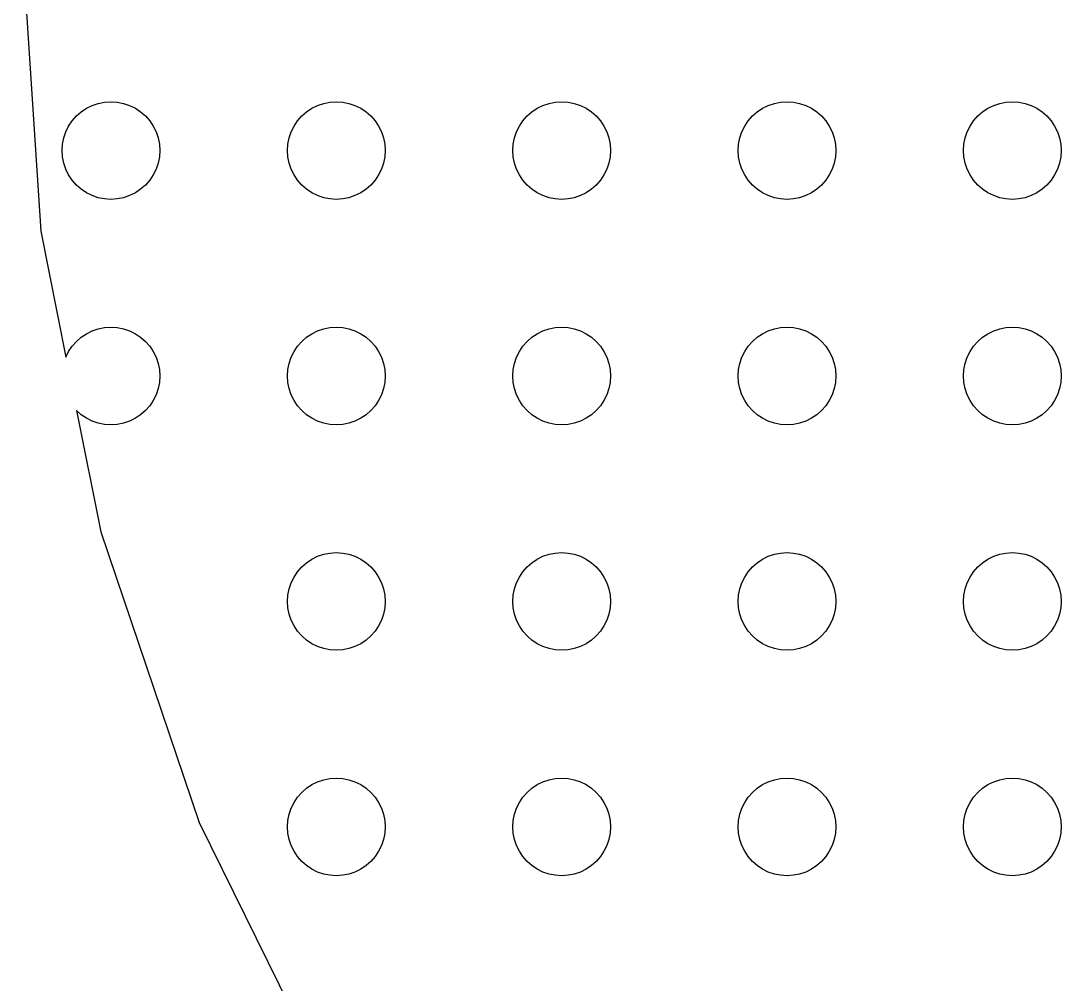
# Model space of a CAD drawing. Header units: metres. Extents: x -156 to 156, y -156 to 156.
# Drawn here: x -156 to -86.8, y -70.5 to -6.4 of the extents above; entities that cross this region are included whole.
import ezdxf

# ---------------------------------------------------------------- set-up
doc = ezdxf.new("R2010")
doc.units = ezdxf.units.M

msp = doc.modelspace()

# ---------------------------------------------------------------- linework, layer by layer
for p, q in [((-156, 0), (-154.665, -20.3621)), ((-150.424, -11.7778), (-150, -11.75)), ((-150, -11.75), (-149.576, -11.7778)), ((-135.424, -11.7778), (-135, -11.75)), ((-135, -11.75), (-134.576, -11.7778)), ((-120.424, -11.7778), (-120, -11.75)), ((-120, -11.75), (-119.576, -11.7778)), ((-105.424, -11.7778), (-105, -11.75)), ((-105, -11.75), (-104.576, -11.7778)), ((-90.4242, -11.7778), (-90, -11.75)), ((-90, -11.75), (-89.5758, -11.7778)), ((-152.298, -12.7019), (-151.978, -12.4216)), ((-151.978, -12.4216), (-151.625, -12.1854)), ((-151.625, -12.1854), (-151.244, -11.9974)), ((-151.244, -11.9974), (-150.841, -11.8607)), ((-150.841, -11.8607), (-150.424, -11.7778)), ((-149.576, -11.7778), (-149.159, -11.8607)), ((-149.159, -11.8607), (-148.756, -11.9974)), ((-148.756, -11.9974), (-148.375, -12.1854)), ((-148.375, -12.1854), (-148.022, -12.4216)), ((-148.022, -12.4216), (-147.702, -12.7019)), ((-137.298, -12.7019), (-136.978, -12.4216)), ((-136.978, -12.4216), (-136.625, -12.1854)), ((-136.625, -12.1854), (-136.244, -11.9974)), ((-136.244, -11.9974), (-135.841, -11.8607)), ((-135.841, -11.8607), (-135.424, -11.7778)), ((-134.576, -11.7778), (-134.159, -11.8607)), ((-134.159, -11.8607), (-133.756, -11.9974)), ((-133.756, -11.9974), (-133.375, -12.1854)), ((-133.375, -12.1854), (-133.022, -12.4216)), ((-133.022, -12.4216), (-132.702, -12.7019)), ((-122.298, -12.7019), (-121.978, -12.4216)), ((-121.978, -12.4216), (-121.625, -12.1854)), ((-121.625, -12.1854), (-121.244, -11.9974)), ((-121.244, -11.9974), (-120.841, -11.8607)), ((-120.841, -11.8607), (-120.424, -11.7778)), ((-119.576, -11.7778), (-119.159, -11.8607)), ((-119.159, -11.8607), (-118.756, -11.9974)), ((-118.756, -11.9974), (-118.375, -12.1854)), ((-118.375, -12.1854), (-118.022, -12.4216)), ((-118.022, -12.4216), (-117.702, -12.7019)), ((-107.298, -12.7019), (-106.978, -12.4216)), ((-106.978, -12.4216), (-106.625, -12.1854)), ((-106.625, -12.1854), (-106.244, -11.9974)), ((-106.244, -11.9974), (-105.841, -11.8607)), ((-105.841, -11.8607), (-105.424, -11.7778)), ((-104.576, -11.7778), (-104.159, -11.8607)), ((-104.159, -11.8607), (-103.756, -11.9974)), ((-103.756, -11.9974), (-103.375, -12.1854)), ((-103.375, -12.1854), (-103.022, -12.4216)), ((-103.022, -12.4216), (-102.702, -12.7019)), ((-92.2981, -12.7019), (-91.9785, -12.4216)), ((-91.9785, -12.4216), (-91.625, -12.1854)), ((-91.625, -12.1854), (-91.2437, -11.9974)), ((-91.2437, -11.9974), (-90.8412, -11.8607)), ((-90.8412, -11.8607), (-90.4242, -11.7778)), ((-89.5758, -11.7778), (-89.1588, -11.8607)), ((-89.1588, -11.8607), (-88.7563, -11.9974)), ((-88.7563, -11.9974), (-88.375, -12.1854)), ((-88.375, -12.1854), (-88.0215, -12.4216)), ((-88.0215, -12.4216), (-87.7019, -12.7019)), ((-152.815, -13.375), (-152.578, -13.0215)), ((-152.578, -13.0215), (-152.298, -12.7019)), ((-147.702, -12.7019), (-147.422, -13.0215)), ((-147.422, -13.0215), (-147.185, -13.375)), ((-137.815, -13.375), (-137.578, -13.0215)), ((-137.578, -13.0215), (-137.298, -12.7019)), ((-132.702, -12.7019), (-132.422, -13.0215)), ((-132.422, -13.0215), (-132.185, -13.375)), ((-122.815, -13.375), (-122.578, -13.0215)), ((-122.578, -13.0215), (-122.298, -12.7019)), ((-117.702, -12.7019), (-117.422, -13.0215)), ((-117.422, -13.0215), (-117.185, -13.375)), ((-107.815, -13.375), (-107.578, -13.0215)), ((-107.578, -13.0215), (-107.298, -12.7019)), ((-102.702, -12.7019), (-102.422, -13.0215)), ((-102.422, -13.0215), (-102.185, -13.375)), ((-92.8146, -13.375), (-92.5784, -13.0215)), ((-92.5784, -13.0215), (-92.2981, -12.7019)), ((-87.7019, -12.7019), (-87.4216, -13.0215)), ((-87.4216, -13.0215), (-87.1854, -13.375)), ((-153.139, -14.1588), (-153.003, -13.7563)), ((-153.003, -13.7563), (-152.815, -13.375)), ((-147.185, -13.375), (-146.997, -13.7563)), ((-146.997, -13.7563), (-146.861, -14.1588)), ((-138.139, -14.1588), (-138.003, -13.7563)), ((-138.003, -13.7563), (-137.815, -13.375)), ((-132.185, -13.375), (-131.997, -13.7563)), ((-131.997, -13.7563), (-131.861, -14.1588)), ((-123.139, -14.1588), (-123.003, -13.7563)), ((-123.003, -13.7563), (-122.815, -13.375)), ((-117.185, -13.375), (-116.997, -13.7563)), ((-116.997, -13.7563), (-116.861, -14.1588)), ((-108.139, -14.1588), (-108.003, -13.7563)), ((-108.003, -13.7563), (-107.815, -13.375)), ((-102.185, -13.375), (-101.997, -13.7563)), ((-101.997, -13.7563), (-101.861, -14.1588)), ((-93.1393, -14.1588), (-93.0026, -13.7563)), ((-93.0026, -13.7563), (-92.8146, -13.375)), ((-87.1854, -13.375), (-86.9974, -13.7563)), ((-86.9974, -13.7563), (-86.8607, -14.1588)), ((-153.222, -14.5758), (-153.139, -14.1588)), ((-146.861, -14.1588), (-146.778, -14.5758)), ((-138.222, -14.5758), (-138.139, -14.1588)), ((-131.861, -14.1588), (-131.778, -14.5758)), ((-123.222, -14.5758), (-123.139, -14.1588)), ((-116.861, -14.1588), (-116.778, -14.5758)), ((-108.222, -14.5758), (-108.139, -14.1588)), ((-101.861, -14.1588), (-101.778, -14.5758)), ((-93.2222, -14.5758), (-93.1393, -14.1588)), ((-86.8607, -14.1588), (-86.7778, -14.5758)), ((-153.25, -15), (-153.222, -14.5758)), ((-153.222, -15.4242), (-153.25, -15)), ((-146.778, -14.5758), (-146.75, -15)), ((-146.75, -15), (-146.778, -15.4242)), ((-138.25, -15), (-138.222, -14.5758)), ((-138.222, -15.4242), (-138.25, -15)), ((-131.778, -14.5758), (-131.75, -15)), ((-131.75, -15), (-131.778, -15.4242)), ((-123.25, -15), (-123.222, -14.5758)), ((-123.222, -15.4242), (-123.25, -15)), ((-116.778, -14.5758), (-116.75, -15)), ((-116.75, -15), (-116.778, -15.4242)), ((-108.25, -15), (-108.222, -14.5758)), ((-108.222, -15.4242), (-108.25, -15)), ((-101.778, -14.5758), (-101.75, -15)), ((-101.75, -15), (-101.778, -15.4242)), ((-93.25, -15), (-93.2222, -14.5758)), ((-93.2222, -15.4242), (-93.25, -15)), ((-86.7778, -14.5758), (-86.75, -15)), ((-86.75, -15), (-86.7778, -15.4242)), ((-153.139, -15.8412), (-153.222, -15.4242)), ((-153.003, -16.2437), (-153.139, -15.8412)), ((-146.861, -15.8412), (-146.997, -16.2437)), ((-146.778, -15.4242), (-146.861, -15.8412)), ((-138.139, -15.8412), (-138.222, -15.4242)), ((-138.003, -16.2437), (-138.139, -15.8412)), ((-131.861, -15.8412), (-131.997, -16.2437)), ((-131.778, -15.4242), (-131.861, -15.8412)), ((-123.139, -15.8412), (-123.222, -15.4242)), ((-123.003, -16.2437), (-123.139, -15.8412)), ((-116.861, -15.8412), (-116.997, -16.2437)), ((-116.778, -15.4242), (-116.861, -15.8412)), ((-108.139, -15.8412), (-108.222, -15.4242)), ((-108.003, -16.2437), (-108.139, -15.8412)), ((-101.861, -15.8412), (-101.997, -16.2437)), ((-101.778, -15.4242), (-101.861, -15.8412)), ((-93.1393, -15.8412), (-93.2222, -15.4242)), ((-93.0026, -16.2437), (-93.1393, -15.8412)), ((-86.8607, -15.8412), (-86.9974, -16.2437)), ((-86.7778, -15.4242), (-86.8607, -15.8412)), ((-152.815, -16.625), (-153.003, -16.2437)), ((-146.997, -16.2437), (-147.185, -16.625)), ((-137.815, -16.625), (-138.003, -16.2437)), ((-131.997, -16.2437), (-132.185, -16.625)), ((-122.815, -16.625), (-123.003, -16.2437)), ((-116.997, -16.2437), (-117.185, -16.625)), ((-107.815, -16.625), (-108.003, -16.2437)), ((-101.997, -16.2437), (-102.185, -16.625)), ((-92.8146, -16.625), (-93.0026, -16.2437)), ((-86.9974, -16.2437), (-87.1854, -16.625)), ((-152.578, -16.9785), (-152.815, -16.625)), ((-152.298, -17.2981), (-152.578, -16.9785)), ((-151.978, -17.5784), (-152.298, -17.2981)), ((-147.702, -17.2981), (-148.022, -17.5784)), ((-147.422, -16.9785), (-147.702, -17.2981)), ((-147.185, -16.625), (-147.422, -16.9785)), ((-137.578, -16.9785), (-137.815, -16.625)), ((-137.298, -17.2981), (-137.578, -16.9785)), ((-136.978, -17.5784), (-137.298, -17.2981)), ((-132.702, -17.2981), (-133.022, -17.5784)), ((-132.422, -16.9785), (-132.702, -17.2981)), ((-132.185, -16.625), (-132.422, -16.9785)), ((-122.578, -16.9785), (-122.815, -16.625)), ((-122.298, -17.2981), (-122.578, -16.9785)), ((-121.978, -17.5784), (-122.298, -17.2981)), ((-117.702, -17.2981), (-118.022, -17.5784)), ((-117.422, -16.9785), (-117.702, -17.2981)), ((-117.185, -16.625), (-117.422, -16.9785)), ((-107.578, -16.9785), (-107.815, -16.625)), ((-107.298, -17.2981), (-107.578, -16.9785)), ((-106.978, -17.5784), (-107.298, -17.2981)), ((-102.702, -17.2981), (-103.022, -17.5784)), ((-102.422, -16.9785), (-102.702, -17.2981)), ((-102.185, -16.625), (-102.422, -16.9785)), ((-92.5784, -16.9785), (-92.8146, -16.625)), ((-92.2981, -17.2981), (-92.5784, -16.9785)), ((-91.9785, -17.5784), (-92.2981, -17.2981)), ((-87.7019, -17.2981), (-88.0215, -17.5784)), ((-87.4216, -16.9785), (-87.7019, -17.2981)), ((-87.1854, -16.625), (-87.4216, -16.9785)), ((-151.625, -17.8146), (-151.978, -17.5784)), ((-151.244, -18.0026), (-151.625, -17.8146)), ((-150.841, -18.1393), (-151.244, -18.0026)), ((-148.756, -18.0026), (-149.159, -18.1393)), ((-148.375, -17.8146), (-148.756, -18.0026)), ((-148.022, -17.5784), (-148.375, -17.8146)), ((-136.625, -17.8146), (-136.978, -17.5784)), ((-136.244, -18.0026), (-136.625, -17.8146)), ((-135.841, -18.1393), (-136.244, -18.0026)), ((-133.756, -18.0026), (-134.159, -18.1393)), ((-133.375, -17.8146), (-133.756, -18.0026)), ((-133.022, -17.5784), (-133.375, -17.8146)), ((-121.625, -17.8146), (-121.978, -17.5784)), ((-121.244, -18.0026), (-121.625, -17.8146)), ((-120.841, -18.1393), (-121.244, -18.0026)), ((-118.756, -18.0026), (-119.159, -18.1393)), ((-118.375, -17.8146), (-118.756, -18.0026)), ((-118.022, -17.5784), (-118.375, -17.8146)), ((-106.625, -17.8146), (-106.978, -17.5784)), ((-106.244, -18.0026), (-106.625, -17.8146)), ((-105.841, -18.1393), (-106.244, -18.0026)), ((-103.756, -18.0026), (-104.159, -18.1393)), ((-103.375, -17.8146), (-103.756, -18.0026)), ((-103.022, -17.5784), (-103.375, -17.8146)), ((-91.625, -17.8146), (-91.9785, -17.5784)), ((-91.2437, -18.0026), (-91.625, -17.8146)), ((-90.8412, -18.1393), (-91.2437, -18.0026)), ((-88.7563, -18.0026), (-89.1588, -18.1393)), ((-88.375, -17.8146), (-88.7563, -18.0026)), ((-88.0215, -17.5784), (-88.375, -17.8146)), ((-150.424, -18.2222), (-150.841, -18.1393)), ((-150, -18.25), (-150.424, -18.2222)), ((-149.576, -18.2222), (-150, -18.25)), ((-149.159, -18.1393), (-149.576, -18.2222)), ((-135.424, -18.2222), (-135.841, -18.1393)), ((-135, -18.25), (-135.424, -18.2222)), ((-134.576, -18.2222), (-135, -18.25)), ((-134.159, -18.1393), (-134.576, -18.2222)), ((-120.424, -18.2222), (-120.841, -18.1393)), ((-120, -18.25), (-120.424, -18.2222)), ((-119.576, -18.2222), (-120, -18.25)), ((-119.159, -18.1393), (-119.576, -18.2222)), ((-105.424, -18.2222), (-105.841, -18.1393)), ((-105, -18.25), (-105.424, -18.2222)), ((-104.576, -18.2222), (-105, -18.25)), ((-104.159, -18.1393), (-104.576, -18.2222)), ((-90.4242, -18.2222), (-90.8412, -18.1393)), ((-90, -18.25), (-90.4242, -18.2222)), ((-89.5758, -18.2222), (-90, -18.25)), ((-89.1588, -18.1393), (-89.5758, -18.2222)), ((-154.665, -20.3621), (-152.998, -28.7463)), ((-151.625, -27.1854), (-151.244, -26.9974)), ((-151.244, -26.9974), (-150.841, -26.8607)), ((-150.841, -26.8607), (-150.424, -26.7778)), ((-150.424, -26.7778), (-150, -26.75)), ((-150, -26.75), (-149.576, -26.7778)), ((-149.576, -26.7778), (-149.159, -26.8607)), ((-149.159, -26.8607), (-148.756, -26.9974)), ((-148.756, -26.9974), (-148.375, -27.1854)), ((-136.625, -27.1854), (-136.244, -26.9974)), ((-136.244, -26.9974), (-135.841, -26.8607)), ((-135.841, -26.8607), (-135.424, -26.7778)), ((-135.424, -26.7778), (-135, -26.75)), ((-135, -26.75), (-134.576, -26.7778)), ((-134.576, -26.7778), (-134.159, -26.8607)), ((-134.159, -26.8607), (-133.756, -26.9974)), ((-133.756, -26.9974), (-133.375, -27.1854)), ((-121.625, -27.1854), (-121.244, -26.9974)), ((-121.244, -26.9974), (-120.841, -26.8607)), ((-120.841, -26.8607), (-120.424, -26.7778)), ((-120.424, -26.7778), (-120, -26.75)), ((-120, -26.75), (-119.576, -26.7778)), ((-119.576, -26.7778), (-119.159, -26.8607)), ((-119.159, -26.8607), (-118.756, -26.9974)), ((-118.756, -26.9974), (-118.375, -27.1854)), ((-106.625, -27.1854), (-106.244, -26.9974)), ((-106.244, -26.9974), (-105.841, -26.8607)), ((-105.841, -26.8607), (-105.424, -26.7778)), ((-105.424, -26.7778), (-105, -26.75)), ((-105, -26.75), (-104.576, -26.7778)), ((-104.576, -26.7778), (-104.159, -26.8607)), ((-104.159, -26.8607), (-103.756, -26.9974)), ((-103.756, -26.9974), (-103.375, -27.1854)), ((-91.625, -27.1854), (-91.2437, -26.9974)), ((-91.2437, -26.9974), (-90.8412, -26.8607)), ((-90.8412, -26.8607), (-90.4242, -26.7778)), ((-90.4242, -26.7778), (-90, -26.75)), ((-90, -26.75), (-89.5758, -26.7778)), ((-89.5758, -26.7778), (-89.1588, -26.8607)), ((-89.1588, -26.8607), (-88.7563, -26.9974)), ((-88.7563, -26.9974), (-88.375, -27.1854)), ((-152.298, -27.7019), (-151.978, -27.4216)), ((-151.978, -27.4216), (-151.625, -27.1854)), ((-148.375, -27.1854), (-148.022, -27.4216)), ((-148.022, -27.4216), (-147.702, -27.7019)), ((-137.298, -27.7019), (-136.978, -27.4216)), ((-136.978, -27.4216), (-136.625, -27.1854)), ((-133.375, -27.1854), (-133.022, -27.4216)), ((-133.022, -27.4216), (-132.702, -27.7019)), ((-122.298, -27.7019), (-121.978, -27.4216)), ((-121.978, -27.4216), (-121.625, -27.1854)), ((-118.375, -27.1854), (-118.022, -27.4216)), ((-118.022, -27.4216), (-117.702, -27.7019)), ((-107.298, -27.7019), (-106.978, -27.4216)), ((-106.978, -27.4216), (-106.625, -27.1854)), ((-103.375, -27.1854), (-103.022, -27.4216)), ((-103.022, -27.4216), (-102.702, -27.7019)), ((-92.2981, -27.7019), (-91.9785, -27.4216)), ((-91.9785, -27.4216), (-91.625, -27.1854)), ((-88.375, -27.1854), (-88.0215, -27.4216)), ((-88.0215, -27.4216), (-87.7019, -27.7019)), ((-152.998, -28.7463), (-152.815, -28.375)), ((-152.815, -28.375), (-152.578, -28.0215)), ((-152.578, -28.0215), (-152.298, -27.7019)), ((-147.702, -27.7019), (-147.422, -28.0215)), ((-147.422, -28.0215), (-147.185, -28.375)), ((-147.185, -28.375), (-146.997, -28.7563)), ((-138.003, -28.7563), (-137.815, -28.375)), ((-137.815, -28.375), (-137.578, -28.0215)), ((-137.578, -28.0215), (-137.298, -27.7019)), ((-132.702, -27.7019), (-132.422, -28.0215)), ((-132.422, -28.0215), (-132.185, -28.375)), ((-132.185, -28.375), (-131.997, -28.7563)), ((-123.003, -28.7563), (-122.815, -28.375)), ((-122.815, -28.375), (-122.578, -28.0215)), ((-122.578, -28.0215), (-122.298, -27.7019)), ((-117.702, -27.7019), (-117.422, -28.0215)), ((-117.422, -28.0215), (-117.185, -28.375)), ((-117.185, -28.375), (-116.997, -28.7563)), ((-108.003, -28.7563), (-107.815, -28.375)), ((-107.815, -28.375), (-107.578, -28.0215)), ((-107.578, -28.0215), (-107.298, -27.7019)), ((-102.702, -27.7019), (-102.422, -28.0215)), ((-102.422, -28.0215), (-102.185, -28.375)), ((-102.185, -28.375), (-101.997, -28.7563)), ((-93.0026, -28.7563), (-92.8146, -28.375)), ((-92.8146, -28.375), (-92.5784, -28.0215)), ((-92.5784, -28.0215), (-92.2981, -27.7019)), ((-87.7019, -27.7019), (-87.4216, -28.0215)), ((-87.4216, -28.0215), (-87.1854, -28.375)), ((-87.1854, -28.375), (-86.9974, -28.7563)), ((-146.997, -28.7563), (-146.861, -29.1588)), ((-138.139, -29.1588), (-138.003, -28.7563)), ((-131.997, -28.7563), (-131.861, -29.1588)), ((-123.139, -29.1588), (-123.003, -28.7563)), ((-116.997, -28.7563), (-116.861, -29.1588)), ((-108.139, -29.1588), (-108.003, -28.7563)), ((-101.997, -28.7563), (-101.861, -29.1588)), ((-93.1393, -29.1588), (-93.0026, -28.7563)), ((-86.9974, -28.7563), (-86.8607, -29.1588)), ((-146.861, -29.1588), (-146.778, -29.5758)), ((-146.778, -29.5758), (-146.75, -30)), ((-138.25, -30), (-138.222, -29.5758)), ((-138.222, -29.5758), (-138.139, -29.1588)), ((-131.861, -29.1588), (-131.778, -29.5758)), ((-131.778, -29.5758), (-131.75, -30)), ((-123.25, -30), (-123.222, -29.5758)), ((-123.222, -29.5758), (-123.139, -29.1588)), ((-116.861, -29.1588), (-116.778, -29.5758)), ((-116.778, -29.5758), (-116.75, -30)), ((-108.25, -30), (-108.222, -29.5758)), ((-108.222, -29.5758), (-108.139, -29.1588)), ((-101.861, -29.1588), (-101.778, -29.5758)), ((-101.778, -29.5758), (-101.75, -30)), ((-93.25, -30), (-93.2222, -29.5758)), ((-93.2222, -29.5758), (-93.1393, -29.1588)), ((-86.8607, -29.1588), (-86.7778, -29.5758)), ((-86.7778, -29.5758), (-86.75, -30)), ((-146.778, -30.4242), (-146.861, -30.8412)), ((-146.75, -30), (-146.778, -30.4242)), ((-138.222, -30.4242), (-138.25, -30)), ((-138.139, -30.8412), (-138.222, -30.4242)), ((-131.778, -30.4242), (-131.861, -30.8412)), ((-131.75, -30), (-131.778, -30.4242)), ((-123.222, -30.4242), (-123.25, -30)), ((-123.139, -30.8412), (-123.222, -30.4242)), ((-116.778, -30.4242), (-116.861, -30.8412)), ((-116.75, -30), (-116.778, -30.4242)), ((-108.222, -30.4242), (-108.25, -30)), ((-108.139, -30.8412), (-108.222, -30.4242)), ((-101.778, -30.4242), (-101.861, -30.8412)), ((-101.75, -30), (-101.778, -30.4242)), ((-93.2222, -30.4242), (-93.25, -30)), ((-93.1393, -30.8412), (-93.2222, -30.4242)), ((-86.7778, -30.4242), (-86.8607, -30.8412)), ((-86.75, -30), (-86.7778, -30.4242)), ((-146.861, -30.8412), (-146.997, -31.2437)), ((-138.003, -31.2437), (-138.139, -30.8412)), ((-131.861, -30.8412), (-131.997, -31.2437)), ((-123.003, -31.2437), (-123.139, -30.8412)), ((-116.861, -30.8412), (-116.997, -31.2437)), ((-108.003, -31.2437), (-108.139, -30.8412)), ((-101.861, -30.8412), (-101.997, -31.2437)), ((-93.0026, -31.2437), (-93.1393, -30.8412)), ((-86.8607, -30.8412), (-86.9974, -31.2437)), ((-147.185, -31.625), (-147.422, -31.9785)), ((-146.997, -31.2437), (-147.185, -31.625)), ((-137.815, -31.625), (-138.003, -31.2437)), ((-137.578, -31.9785), (-137.815, -31.625)), ((-132.185, -31.625), (-132.422, -31.9785)), ((-131.997, -31.2437), (-132.185, -31.625)), ((-122.815, -31.625), (-123.003, -31.2437)), ((-122.578, -31.9785), (-122.815, -31.625)), ((-117.185, -31.625), (-117.422, -31.9785)), ((-116.997, -31.2437), (-117.185, -31.625)), ((-107.815, -31.625), (-108.003, -31.2437)), ((-107.578, -31.9785), (-107.815, -31.625)), ((-102.185, -31.625), (-102.422, -31.9785)), ((-101.997, -31.2437), (-102.185, -31.625)), ((-92.8146, -31.625), (-93.0026, -31.2437)), ((-92.5784, -31.9785), (-92.8146, -31.625)), ((-87.1854, -31.625), (-87.4216, -31.9785)), ((-86.9974, -31.2437), (-87.1854, -31.625)), ((-151.978, -32.5784), (-152.29, -32.3054)), ((-152.29, -32.3054), (-150.684, -40.3758)), ((-147.702, -32.2981), (-148.022, -32.5784)), ((-147.422, -31.9785), (-147.702, -32.2981)), ((-137.298, -32.2981), (-137.578, -31.9785)), ((-136.978, -32.5784), (-137.298, -32.2981)), ((-132.702, -32.2981), (-133.022, -32.5784)), ((-132.422, -31.9785), (-132.702, -32.2981)), ((-122.298, -32.2981), (-122.578, -31.9785)), ((-121.978, -32.5784), (-122.298, -32.2981)), ((-117.702, -32.2981), (-118.022, -32.5784)), ((-117.422, -31.9785), (-117.702, -32.2981)), ((-107.298, -32.2981), (-107.578, -31.9785)), ((-106.978, -32.5784), (-107.298, -32.2981)), ((-102.702, -32.2981), (-103.022, -32.5784)), ((-102.422, -31.9785), (-102.702, -32.2981)), ((-92.2981, -32.2981), (-92.5784, -31.9785)), ((-91.9785, -32.5784), (-92.2981, -32.2981)), ((-87.7019, -32.2981), (-88.0215, -32.5784)), ((-87.4216, -31.9785), (-87.7019, -32.2981)), ((-151.625, -32.8146), (-151.978, -32.5784)), ((-151.244, -33.0026), (-151.625, -32.8146)), ((-150.841, -33.1393), (-151.244, -33.0026)), ((-150.424, -33.2222), (-150.841, -33.1393)), ((-150, -33.25), (-150.424, -33.2222)), ((-149.576, -33.2222), (-150, -33.25)), ((-149.159, -33.1393), (-149.576, -33.2222)), ((-148.756, -33.0026), (-149.159, -33.1393)), ((-148.375, -32.8146), (-148.756, -33.0026)), ((-148.022, -32.5784), (-148.375, -32.8146)), ((-136.625, -32.8146), (-136.978, -32.5784)), ((-136.244, -33.0026), (-136.625, -32.8146)), ((-135.841, -33.1393), (-136.244, -33.0026)), ((-135.424, -33.2222), (-135.841, -33.1393)), ((-135, -33.25), (-135.424, -33.2222)), ((-134.576, -33.2222), (-135, -33.25)), ((-134.159, -33.1393), (-134.576, -33.2222)), ((-133.756, -33.0026), (-134.159, -33.1393)), ((-133.375, -32.8146), (-133.756, -33.0026)), ((-133.022, -32.5784), (-133.375, -32.8146)), ((-121.625, -32.8146), (-121.978, -32.5784)), ((-121.244, -33.0026), (-121.625, -32.8146)), ((-120.841, -33.1393), (-121.244, -33.0026)), ((-120.424, -33.2222), (-120.841, -33.1393)), ((-120, -33.25), (-120.424, -33.2222)), ((-119.576, -33.2222), (-120, -33.25)), ((-119.159, -33.1393), (-119.576, -33.2222)), ((-118.756, -33.0026), (-119.159, -33.1393)), ((-118.375, -32.8146), (-118.756, -33.0026)), ((-118.022, -32.5784), (-118.375, -32.8146)), ((-106.625, -32.8146), (-106.978, -32.5784)), ((-106.244, -33.0026), (-106.625, -32.8146)), ((-105.841, -33.1393), (-106.244, -33.0026)), ((-105.424, -33.2222), (-105.841, -33.1393)), ((-105, -33.25), (-105.424, -33.2222)), ((-104.576, -33.2222), (-105, -33.25)), ((-104.159, -33.1393), (-104.576, -33.2222)), ((-103.756, -33.0026), (-104.159, -33.1393)), ((-103.375, -32.8146), (-103.756, -33.0026)), ((-103.022, -32.5784), (-103.375, -32.8146)), ((-91.625, -32.8146), (-91.9785, -32.5784)), ((-91.2437, -33.0026), (-91.625, -32.8146)), ((-90.8412, -33.1393), (-91.2437, -33.0026)), ((-90.4242, -33.2222), (-90.8412, -33.1393)), ((-90, -33.25), (-90.4242, -33.2222)), ((-89.5758, -33.2222), (-90, -33.25)), ((-89.1588, -33.1393), (-89.5758, -33.2222)), ((-88.7563, -33.0026), (-89.1588, -33.1393)), ((-88.375, -32.8146), (-88.7563, -33.0026)), ((-88.0215, -32.5784), (-88.375, -32.8146)), ((-150.684, -40.3758), (-144.125, -59.6986)), ((-136.978, -42.4216), (-136.625, -42.1854)), ((-136.625, -42.1854), (-136.244, -41.9974)), ((-136.244, -41.9974), (-135.841, -41.8607)), ((-135.841, -41.8607), (-135.424, -41.7778)), ((-135.424, -41.7778), (-135, -41.75)), ((-135, -41.75), (-134.576, -41.7778)), ((-134.576, -41.7778), (-134.159, -41.8607)), ((-134.159, -41.8607), (-133.756, -41.9974)), ((-133.756, -41.9974), (-133.375, -42.1854)), ((-133.375, -42.1854), (-133.022, -42.4216)), ((-121.978, -42.4216), (-121.625, -42.1854)), ((-121.625, -42.1854), (-121.244, -41.9974)), ((-121.244, -41.9974), (-120.841, -41.8607)), ((-120.841, -41.8607), (-120.424, -41.7778)), ((-120.424, -41.7778), (-120, -41.75)), ((-120, -41.75), (-119.576, -41.7778)), ((-119.576, -41.7778), (-119.159, -41.8607)), ((-119.159, -41.8607), (-118.756, -41.9974)), ((-118.756, -41.9974), (-118.375, -42.1854)), ((-118.375, -42.1854), (-118.022, -42.4216)), ((-106.978, -42.4216), (-106.625, -42.1854)), ((-106.625, -42.1854), (-106.244, -41.9974)), ((-106.244, -41.9974), (-105.841, -41.8607)), ((-105.841, -41.8607), (-105.424, -41.7778)), ((-105.424, -41.7778), (-105, -41.75)), ((-105, -41.75), (-104.576, -41.7778)), ((-104.576, -41.7778), (-104.159, -41.8607)), ((-104.159, -41.8607), (-103.756, -41.9974)), ((-103.756, -41.9974), (-103.375, -42.1854)), ((-103.375, -42.1854), (-103.022, -42.4216)), ((-91.9785, -42.4216), (-91.625, -42.1854)), ((-91.625, -42.1854), (-91.2437, -41.9974)), ((-91.2437, -41.9974), (-90.8412, -41.8607)), ((-90.8412, -41.8607), (-90.4242, -41.7778)), ((-90.4242, -41.7778), (-90, -41.75)), ((-90, -41.75), (-89.5758, -41.7778)), ((-89.5758, -41.7778), (-89.1588, -41.8607)), ((-89.1588, -41.8607), (-88.7563, -41.9974)), ((-88.7563, -41.9974), (-88.375, -42.1854)), ((-88.375, -42.1854), (-88.0215, -42.4216)), ((-137.578, -43.0215), (-137.298, -42.7019)), ((-137.298, -42.7019), (-136.978, -42.4216)), ((-133.022, -42.4216), (-132.702, -42.7019)), ((-132.702, -42.7019), (-132.422, -43.0215)), ((-122.578, -43.0215), (-122.298, -42.7019)), ((-122.298, -42.7019), (-121.978, -42.4216)), ((-118.022, -42.4216), (-117.702, -42.7019)), ((-117.702, -42.7019), (-117.422, -43.0215)), ((-107.578, -43.0215), (-107.298, -42.7019)), ((-107.298, -42.7019), (-106.978, -42.4216)), ((-103.022, -42.4216), (-102.702, -42.7019)), ((-102.702, -42.7019), (-102.422, -43.0215)), ((-92.5784, -43.0215), (-92.2981, -42.7019)), ((-92.2981, -42.7019), (-91.9785, -42.4216)), ((-88.0215, -42.4216), (-87.7019, -42.7019)), ((-87.7019, -42.7019), (-87.4216, -43.0215)), ((-138.003, -43.7563), (-137.815, -43.375)), ((-137.815, -43.375), (-137.578, -43.0215)), ((-132.422, -43.0215), (-132.185, -43.375)), ((-132.185, -43.375), (-131.997, -43.7563)), ((-123.003, -43.7563), (-122.815, -43.375)), ((-122.815, -43.375), (-122.578, -43.0215)), ((-117.422, -43.0215), (-117.185, -43.375)), ((-117.185, -43.375), (-116.997, -43.7563)), ((-108.003, -43.7563), (-107.815, -43.375)), ((-107.815, -43.375), (-107.578, -43.0215)), ((-102.422, -43.0215), (-102.185, -43.375)), ((-102.185, -43.375), (-101.997, -43.7563)), ((-93.0026, -43.7563), (-92.8146, -43.375)), ((-92.8146, -43.375), (-92.5784, -43.0215)), ((-87.4216, -43.0215), (-87.1854, -43.375)), ((-87.1854, -43.375), (-86.9974, -43.7563)), ((-138.222, -44.5758), (-138.139, -44.1588)), ((-138.139, -44.1588), (-138.003, -43.7563)), ((-131.997, -43.7563), (-131.861, -44.1588)), ((-131.861, -44.1588), (-131.778, -44.5758)), ((-123.222, -44.5758), (-123.139, -44.1588)), ((-123.139, -44.1588), (-123.003, -43.7563)), ((-116.997, -43.7563), (-116.861, -44.1588)), ((-116.861, -44.1588), (-116.778, -44.5758)), ((-108.222, -44.5758), (-108.139, -44.1588)), ((-108.139, -44.1588), (-108.003, -43.7563)), ((-101.997, -43.7563), (-101.861, -44.1588)), ((-101.861, -44.1588), (-101.778, -44.5758)), ((-93.2222, -44.5758), (-93.1393, -44.1588)), ((-93.1393, -44.1588), (-93.0026, -43.7563)), ((-86.9974, -43.7563), (-86.8607, -44.1588)), ((-86.8607, -44.1588), (-86.7778, -44.5758)), ((-138.25, -45), (-138.222, -44.5758)), ((-138.222, -45.4242), (-138.25, -45)), ((-131.778, -44.5758), (-131.75, -45)), ((-131.75, -45), (-131.778, -45.4242)), ((-123.25, -45), (-123.222, -44.5758)), ((-123.222, -45.4242), (-123.25, -45)), ((-116.778, -44.5758), (-116.75, -45)), ((-116.75, -45), (-116.778, -45.4242)), ((-108.25, -45), (-108.222, -44.5758)), ((-108.222, -45.4242), (-108.25, -45)), ((-101.778, -44.5758), (-101.75, -45)), ((-101.75, -45), (-101.778, -45.4242)), ((-93.25, -45), (-93.2222, -44.5758)), ((-93.2222, -45.4242), (-93.25, -45)), ((-86.7778, -44.5758), (-86.75, -45)), ((-86.75, -45), (-86.7778, -45.4242)), ((-138.139, -45.8412), (-138.222, -45.4242)), ((-131.778, -45.4242), (-131.861, -45.8412)), ((-123.139, -45.8412), (-123.222, -45.4242)), ((-116.778, -45.4242), (-116.861, -45.8412)), ((-108.139, -45.8412), (-108.222, -45.4242)), ((-101.778, -45.4242), (-101.861, -45.8412)), ((-93.1393, -45.8412), (-93.2222, -45.4242)), ((-86.7778, -45.4242), (-86.8607, -45.8412)), ((-138.003, -46.2437), (-138.139, -45.8412)), ((-137.815, -46.625), (-138.003, -46.2437)), ((-131.997, -46.2437), (-132.185, -46.625)), ((-131.861, -45.8412), (-131.997, -46.2437)), ((-123.003, -46.2437), (-123.139, -45.8412)), ((-122.815, -46.625), (-123.003, -46.2437)), ((-116.997, -46.2437), (-117.185, -46.625)), ((-116.861, -45.8412), (-116.997, -46.2437)), ((-108.003, -46.2437), (-108.139, -45.8412)), ((-107.815, -46.625), (-108.003, -46.2437)), ((-101.997, -46.2437), (-102.185, -46.625)), ((-101.861, -45.8412), (-101.997, -46.2437)), ((-93.0026, -46.2437), (-93.1393, -45.8412)), ((-92.8146, -46.625), (-93.0026, -46.2437)), ((-86.9974, -46.2437), (-87.1854, -46.625)), ((-86.8607, -45.8412), (-86.9974, -46.2437)), ((-137.578, -46.9785), (-137.815, -46.625)), ((-137.298, -47.2981), (-137.578, -46.9785)), ((-132.422, -46.9785), (-132.702, -47.2981)), ((-132.185, -46.625), (-132.422, -46.9785)), ((-122.578, -46.9785), (-122.815, -46.625)), ((-122.298, -47.2981), (-122.578, -46.9785)), ((-117.422, -46.9785), (-117.702, -47.2981)), ((-117.185, -46.625), (-117.422, -46.9785)), ((-107.578, -46.9785), (-107.815, -46.625)), ((-107.298, -47.2981), (-107.578, -46.9785)), ((-102.422, -46.9785), (-102.702, -47.2981)), ((-102.185, -46.625), (-102.422, -46.9785)), ((-92.5784, -46.9785), (-92.8146, -46.625)), ((-92.2981, -47.2981), (-92.5784, -46.9785)), ((-87.4216, -46.9785), (-87.7019, -47.2981)), ((-87.1854, -46.625), (-87.4216, -46.9785)), ((-136.978, -47.5784), (-137.298, -47.2981)), ((-136.625, -47.8146), (-136.978, -47.5784)), ((-133.022, -47.5784), (-133.375, -47.8146)), ((-132.702, -47.2981), (-133.022, -47.5784)), ((-121.978, -47.5784), (-122.298, -47.2981)), ((-121.625, -47.8146), (-121.978, -47.5784)), ((-118.022, -47.5784), (-118.375, -47.8146)), ((-117.702, -47.2981), (-118.022, -47.5784)), ((-106.978, -47.5784), (-107.298, -47.2981)), ((-106.625, -47.8146), (-106.978, -47.5784)), ((-103.022, -47.5784), (-103.375, -47.8146)), ((-102.702, -47.2981), (-103.022, -47.5784)), ((-91.9785, -47.5784), (-92.2981, -47.2981)), ((-91.625, -47.8146), (-91.9785, -47.5784)), ((-88.0215, -47.5784), (-88.375, -47.8146)), ((-87.7019, -47.2981), (-88.0215, -47.5784)), ((-136.244, -48.0026), (-136.625, -47.8146)), ((-135.841, -48.1393), (-136.244, -48.0026)), ((-135.424, -48.2222), (-135.841, -48.1393)), ((-135, -48.25), (-135.424, -48.2222)), ((-134.576, -48.2222), (-135, -48.25)), ((-134.159, -48.1393), (-134.576, -48.2222)), ((-133.756, -48.0026), (-134.159, -48.1393)), ((-133.375, -47.8146), (-133.756, -48.0026)), ((-121.244, -48.0026), (-121.625, -47.8146)), ((-120.841, -48.1393), (-121.244, -48.0026)), ((-120.424, -48.2222), (-120.841, -48.1393)), ((-120, -48.25), (-120.424, -48.2222)), ((-119.576, -48.2222), (-120, -48.25)), ((-119.159, -48.1393), (-119.576, -48.2222)), ((-118.756, -48.0026), (-119.159, -48.1393)), ((-118.375, -47.8146), (-118.756, -48.0026)), ((-106.244, -48.0026), (-106.625, -47.8146)), ((-105.841, -48.1393), (-106.244, -48.0026)), ((-105.424, -48.2222), (-105.841, -48.1393)), ((-105, -48.25), (-105.424, -48.2222)), ((-104.576, -48.2222), (-105, -48.25)), ((-104.159, -48.1393), (-104.576, -48.2222)), ((-103.756, -48.0026), (-104.159, -48.1393)), ((-103.375, -47.8146), (-103.756, -48.0026)), ((-91.2437, -48.0026), (-91.625, -47.8146)), ((-90.8412, -48.1393), (-91.2437, -48.0026)), ((-90.4242, -48.2222), (-90.8412, -48.1393)), ((-90, -48.25), (-90.4242, -48.2222)), ((-89.5758, -48.2222), (-90, -48.25)), ((-89.1588, -48.1393), (-89.5758, -48.2222)), ((-88.7563, -48.0026), (-89.1588, -48.1393)), ((-88.375, -47.8146), (-88.7563, -48.0026)), ((-135.841, -56.8607), (-135.424, -56.7778)), ((-135.424, -56.7778), (-135, -56.75)), ((-135, -56.75), (-134.576, -56.7778)), ((-134.576, -56.7778), (-134.159, -56.8607)), ((-120.841, -56.8607), (-120.424, -56.7778)), ((-120.424, -56.7778), (-120, -56.75)), ((-120, -56.75), (-119.576, -56.7778)), ((-119.576, -56.7778), (-119.159, -56.8607)), ((-105.841, -56.8607), (-105.424, -56.7778)), ((-105.424, -56.7778), (-105, -56.75)), ((-105, -56.75), (-104.576, -56.7778)), ((-104.576, -56.7778), (-104.159, -56.8607)), ((-90.8412, -56.8607), (-90.4242, -56.7778)), ((-90.4242, -56.7778), (-90, -56.75)), ((-90, -56.75), (-89.5758, -56.7778)), ((-89.5758, -56.7778), (-89.1588, -56.8607)), ((-137.298, -57.7019), (-136.978, -57.4216)), ((-136.978, -57.4216), (-136.625, -57.1854)), ((-136.625, -57.1854), (-136.244, -56.9974)), ((-136.244, -56.9974), (-135.841, -56.8607)), ((-134.159, -56.8607), (-133.756, -56.9974)), ((-133.756, -56.9974), (-133.375, -57.1854)), ((-133.375, -57.1854), (-133.022, -57.4216)), ((-133.022, -57.4216), (-132.702, -57.7019)), ((-122.298, -57.7019), (-121.978, -57.4216)), ((-121.978, -57.4216), (-121.625, -57.1854)), ((-121.625, -57.1854), (-121.244, -56.9974)), ((-121.244, -56.9974), (-120.841, -56.8607)), ((-119.159, -56.8607), (-118.756, -56.9974)), ((-118.756, -56.9974), (-118.375, -57.1854)), ((-118.375, -57.1854), (-118.022, -57.4216)), ((-118.022, -57.4216), (-117.702, -57.7019)), ((-107.298, -57.7019), (-106.978, -57.4216)), ((-106.978, -57.4216), (-106.625, -57.1854)), ((-106.625, -57.1854), (-106.244, -56.9974)), ((-106.244, -56.9974), (-105.841, -56.8607)), ((-104.159, -56.8607), (-103.756, -56.9974)), ((-103.756, -56.9974), (-103.375, -57.1854)), ((-103.375, -57.1854), (-103.022, -57.4216)), ((-103.022, -57.4216), (-102.702, -57.7019)), ((-92.2981, -57.7019), (-91.9785, -57.4216)), ((-91.9785, -57.4216), (-91.625, -57.1854)), ((-91.625, -57.1854), (-91.2437, -56.9974)), ((-91.2437, -56.9974), (-90.8412, -56.8607)), ((-89.1588, -56.8607), (-88.7563, -56.9974)), ((-88.7563, -56.9974), (-88.375, -57.1854)), ((-88.375, -57.1854), (-88.0215, -57.4216)), ((-88.0215, -57.4216), (-87.7019, -57.7019)), ((-137.815, -58.375), (-137.578, -58.0215)), ((-137.578, -58.0215), (-137.298, -57.7019)), ((-132.702, -57.7019), (-132.422, -58.0215)), ((-132.422, -58.0215), (-132.185, -58.375)), ((-122.815, -58.375), (-122.578, -58.0215)), ((-122.578, -58.0215), (-122.298, -57.7019)), ((-117.702, -57.7019), (-117.422, -58.0215)), ((-117.422, -58.0215), (-117.185, -58.375)), ((-107.815, -58.375), (-107.578, -58.0215)), ((-107.578, -58.0215), (-107.298, -57.7019)), ((-102.702, -57.7019), (-102.422, -58.0215)), ((-102.422, -58.0215), (-102.185, -58.375)), ((-92.8146, -58.375), (-92.5784, -58.0215)), ((-92.5784, -58.0215), (-92.2981, -57.7019)), ((-87.7019, -57.7019), (-87.4216, -58.0215)), ((-87.4216, -58.0215), (-87.1854, -58.375)), ((-138.139, -59.1588), (-138.003, -58.7563)), ((-138.003, -58.7563), (-137.815, -58.375)), ((-132.185, -58.375), (-131.997, -58.7563)), ((-131.997, -58.7563), (-131.861, -59.1588)), ((-123.139, -59.1588), (-123.003, -58.7563)), ((-123.003, -58.7563), (-122.815, -58.375)), ((-117.185, -58.375), (-116.997, -58.7563)), ((-116.997, -58.7563), (-116.861, -59.1588)), ((-108.139, -59.1588), (-108.003, -58.7563)), ((-108.003, -58.7563), (-107.815, -58.375)), ((-102.185, -58.375), (-101.997, -58.7563)), ((-101.997, -58.7563), (-101.861, -59.1588)), ((-93.1393, -59.1588), (-93.0026, -58.7563)), ((-93.0026, -58.7563), (-92.8146, -58.375)), ((-87.1854, -58.375), (-86.9974, -58.7563)), ((-86.9974, -58.7563), (-86.8607, -59.1588)), ((-138.222, -59.5758), (-138.139, -59.1588)), ((-131.861, -59.1588), (-131.778, -59.5758)), ((-123.222, -59.5758), (-123.139, -59.1588)), ((-116.861, -59.1588), (-116.778, -59.5758)), ((-108.222, -59.5758), (-108.139, -59.1588)), ((-101.861, -59.1588), (-101.778, -59.5758)), ((-93.2222, -59.5758), (-93.1393, -59.1588)), ((-86.8607, -59.1588), (-86.7778, -59.5758)), ((-144.125, -59.6986), (-137.563, -73.0045)), ((-138.25, -60), (-138.222, -59.5758)), ((-138.222, -60.4242), (-138.25, -60)), ((-131.778, -59.5758), (-131.75, -60)), ((-131.75, -60), (-131.778, -60.4242)), ((-123.25, -60), (-123.222, -59.5758)), ((-123.222, -60.4242), (-123.25, -60)), ((-116.778, -59.5758), (-116.75, -60)), ((-116.75, -60), (-116.778, -60.4242)), ((-108.25, -60), (-108.222, -59.5758)), ((-108.222, -60.4242), (-108.25, -60)), ((-101.778, -59.5758), (-101.75, -60)), ((-101.75, -60), (-101.778, -60.4242)), ((-93.25, -60), (-93.2222, -59.5758)), ((-93.2222, -60.4242), (-93.25, -60)), ((-86.7778, -59.5758), (-86.75, -60)), ((-86.75, -60), (-86.7778, -60.4242)), ((-138.139, -60.8412), (-138.222, -60.4242)), ((-138.003, -61.2437), (-138.139, -60.8412)), ((-131.861, -60.8412), (-131.997, -61.2437)), ((-131.778, -60.4242), (-131.861, -60.8412)), ((-123.139, -60.8412), (-123.222, -60.4242)), ((-123.003, -61.2437), (-123.139, -60.8412)), ((-116.861, -60.8412), (-116.997, -61.2437)), ((-116.778, -60.4242), (-116.861, -60.8412)), ((-108.139, -60.8412), (-108.222, -60.4242)), ((-108.003, -61.2437), (-108.139, -60.8412)), ((-101.861, -60.8412), (-101.997, -61.2437)), ((-101.778, -60.4242), (-101.861, -60.8412)), ((-93.1393, -60.8412), (-93.2222, -60.4242)), ((-93.0026, -61.2437), (-93.1393, -60.8412)), ((-86.8607, -60.8412), (-86.9974, -61.2437)), ((-86.7778, -60.4242), (-86.8607, -60.8412)), ((-137.815, -61.625), (-138.003, -61.2437)), ((-137.578, -61.9785), (-137.815, -61.625)), ((-132.185, -61.625), (-132.422, -61.9785)), ((-131.997, -61.2437), (-132.185, -61.625)), ((-122.815, -61.625), (-123.003, -61.2437)), ((-122.578, -61.9785), (-122.815, -61.625)), ((-117.185, -61.625), (-117.422, -61.9785)), ((-116.997, -61.2437), (-117.185, -61.625)), ((-107.815, -61.625), (-108.003, -61.2437)), ((-107.578, -61.9785), (-107.815, -61.625)), ((-102.185, -61.625), (-102.422, -61.9785)), ((-101.997, -61.2437), (-102.185, -61.625)), ((-92.8146, -61.625), (-93.0026, -61.2437)), ((-92.5784, -61.9785), (-92.8146, -61.625)), ((-87.1854, -61.625), (-87.4216, -61.9785)), ((-86.9974, -61.2437), (-87.1854, -61.625)), ((-137.298, -62.2981), (-137.578, -61.9785)), ((-136.978, -62.5784), (-137.298, -62.2981)), ((-132.702, -62.2981), (-133.022, -62.5784)), ((-132.422, -61.9785), (-132.702, -62.2981)), ((-122.298, -62.2981), (-122.578, -61.9785)), ((-121.978, -62.5784), (-122.298, -62.2981)), ((-117.702, -62.2981), (-118.022, -62.5784)), ((-117.422, -61.9785), (-117.702, -62.2981)), ((-107.298, -62.2981), (-107.578, -61.9785)), ((-106.978, -62.5784), (-107.298, -62.2981)), ((-102.702, -62.2981), (-103.022, -62.5784)), ((-102.422, -61.9785), (-102.702, -62.2981)), ((-92.2981, -62.2981), (-92.5784, -61.9785)), ((-91.9785, -62.5784), (-92.2981, -62.2981)), ((-87.7019, -62.2981), (-88.0215, -62.5784)), ((-87.4216, -61.9785), (-87.7019, -62.2981)), ((-136.625, -62.8146), (-136.978, -62.5784)), ((-136.244, -63.0026), (-136.625, -62.8146)), ((-135.841, -63.1393), (-136.244, -63.0026)), ((-133.756, -63.0026), (-134.159, -63.1393)), ((-133.375, -62.8146), (-133.756, -63.0026)), ((-133.022, -62.5784), (-133.375, -62.8146)), ((-121.625, -62.8146), (-121.978, -62.5784)), ((-121.244, -63.0026), (-121.625, -62.8146)), ((-120.841, -63.1393), (-121.244, -63.0026)), ((-118.756, -63.0026), (-119.159, -63.1393)), ((-118.375, -62.8146), (-118.756, -63.0026)), ((-118.022, -62.5784), (-118.375, -62.8146)), ((-106.625, -62.8146), (-106.978, -62.5784)), ((-106.244, -63.0026), (-106.625, -62.8146)), ((-105.841, -63.1393), (-106.244, -63.0026)), ((-103.756, -63.0026), (-104.159, -63.1393)), ((-103.375, -62.8146), (-103.756, -63.0026)), ((-103.022, -62.5784), (-103.375, -62.8146)), ((-91.625, -62.8146), (-91.9785, -62.5784)), ((-91.2437, -63.0026), (-91.625, -62.8146)), ((-90.8412, -63.1393), (-91.2437, -63.0026)), ((-88.7563, -63.0026), (-89.1588, -63.1393)), ((-88.375, -62.8146), (-88.7563, -63.0026)), ((-88.0215, -62.5784), (-88.375, -62.8146)), ((-135.424, -63.2222), (-135.841, -63.1393)), ((-135, -63.25), (-135.424, -63.2222)), ((-134.576, -63.2222), (-135, -63.25)), ((-134.159, -63.1393), (-134.576, -63.2222)), ((-120.424, -63.2222), (-120.841, -63.1393)), ((-120, -63.25), (-120.424, -63.2222)), ((-119.576, -63.2222), (-120, -63.25)), ((-119.159, -63.1393), (-119.576, -63.2222)), ((-105.424, -63.2222), (-105.841, -63.1393)), ((-105, -63.25), (-105.424, -63.2222)), ((-104.576, -63.2222), (-105, -63.25)), ((-104.159, -63.1393), (-104.576, -63.2222)), ((-90.4242, -63.2222), (-90.8412, -63.1393)), ((-90, -63.25), (-90.4242, -63.2222)), ((-89.5758, -63.2222), (-90, -63.25)), ((-89.1588, -63.1393), (-89.5758, -63.2222))]:
    msp.add_line(p, q)

doc.saveas('drawing.dxf')
